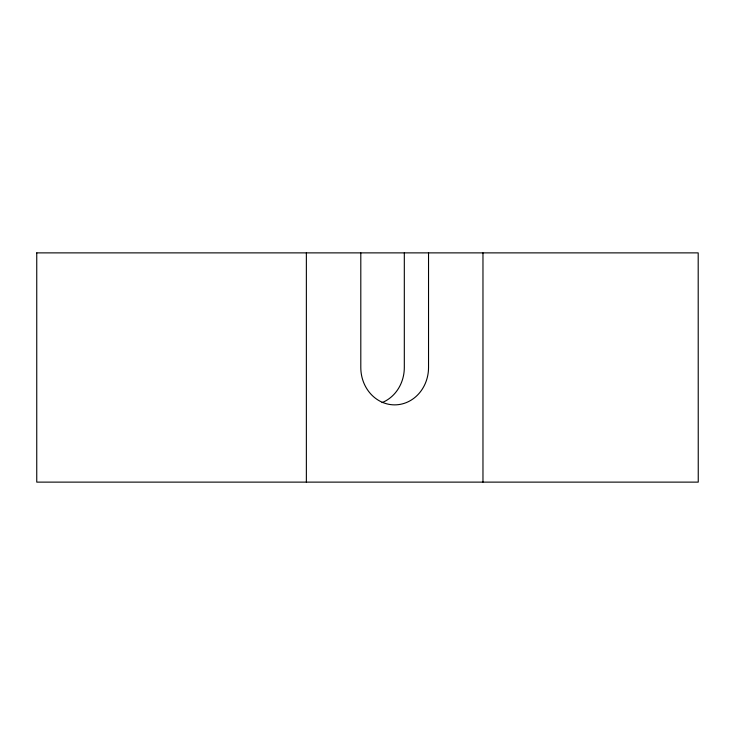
<?xml version="1.0" encoding="UTF-8"?>
<svg xmlns="http://www.w3.org/2000/svg" width="735" height="735" viewBox="0 0 735 735"><rect width="100%" height="100%" fill="white"/><g stroke="black" fill="none" stroke-linecap="round" stroke-linejoin="round"><path stroke-width="1.1" d="M306.366 482.123L306.366 252.877M404.314 252.877L404.314 367.5A37.366 33.865 -90 0 1 382.025 402.615M482.968 482.123L482.968 252.877M428.533 252.877L428.533 367.5A37.366 33.865 -90 0 1 394.667 404.866A37.366 33.865 -90 0 1 360.802 367.5L360.802 252.877M36.75 252.877L36.75 482.123L698.25 482.123L698.195 252.877L36.75 252.877"/></g></svg>
